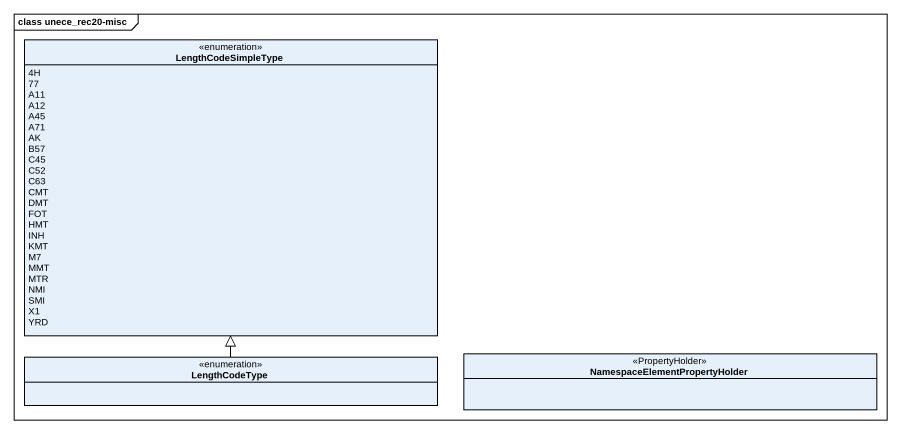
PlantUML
@startuml
mainframe class unece_rec20-misc
hide circle
hide empty members
enum LengthCodeSimpleType {
  4H
  77
  A11
  A12
  A45
  A71
  AK
  B57
  C45
  C52
  C63
  CMT
  DMT
  FOT
  HMT
  INH
  KMT
  M7
  MMT
  MTR
  NMI
  SMI
  X1
  YRD
}
enum LengthCodeType
class "NamespaceElementPropertyHolder" as NamespaceElementPropertyHold <<PropertyHolder>>
LengthCodeType -up-|> LengthCodeSimpleType
@enduml
